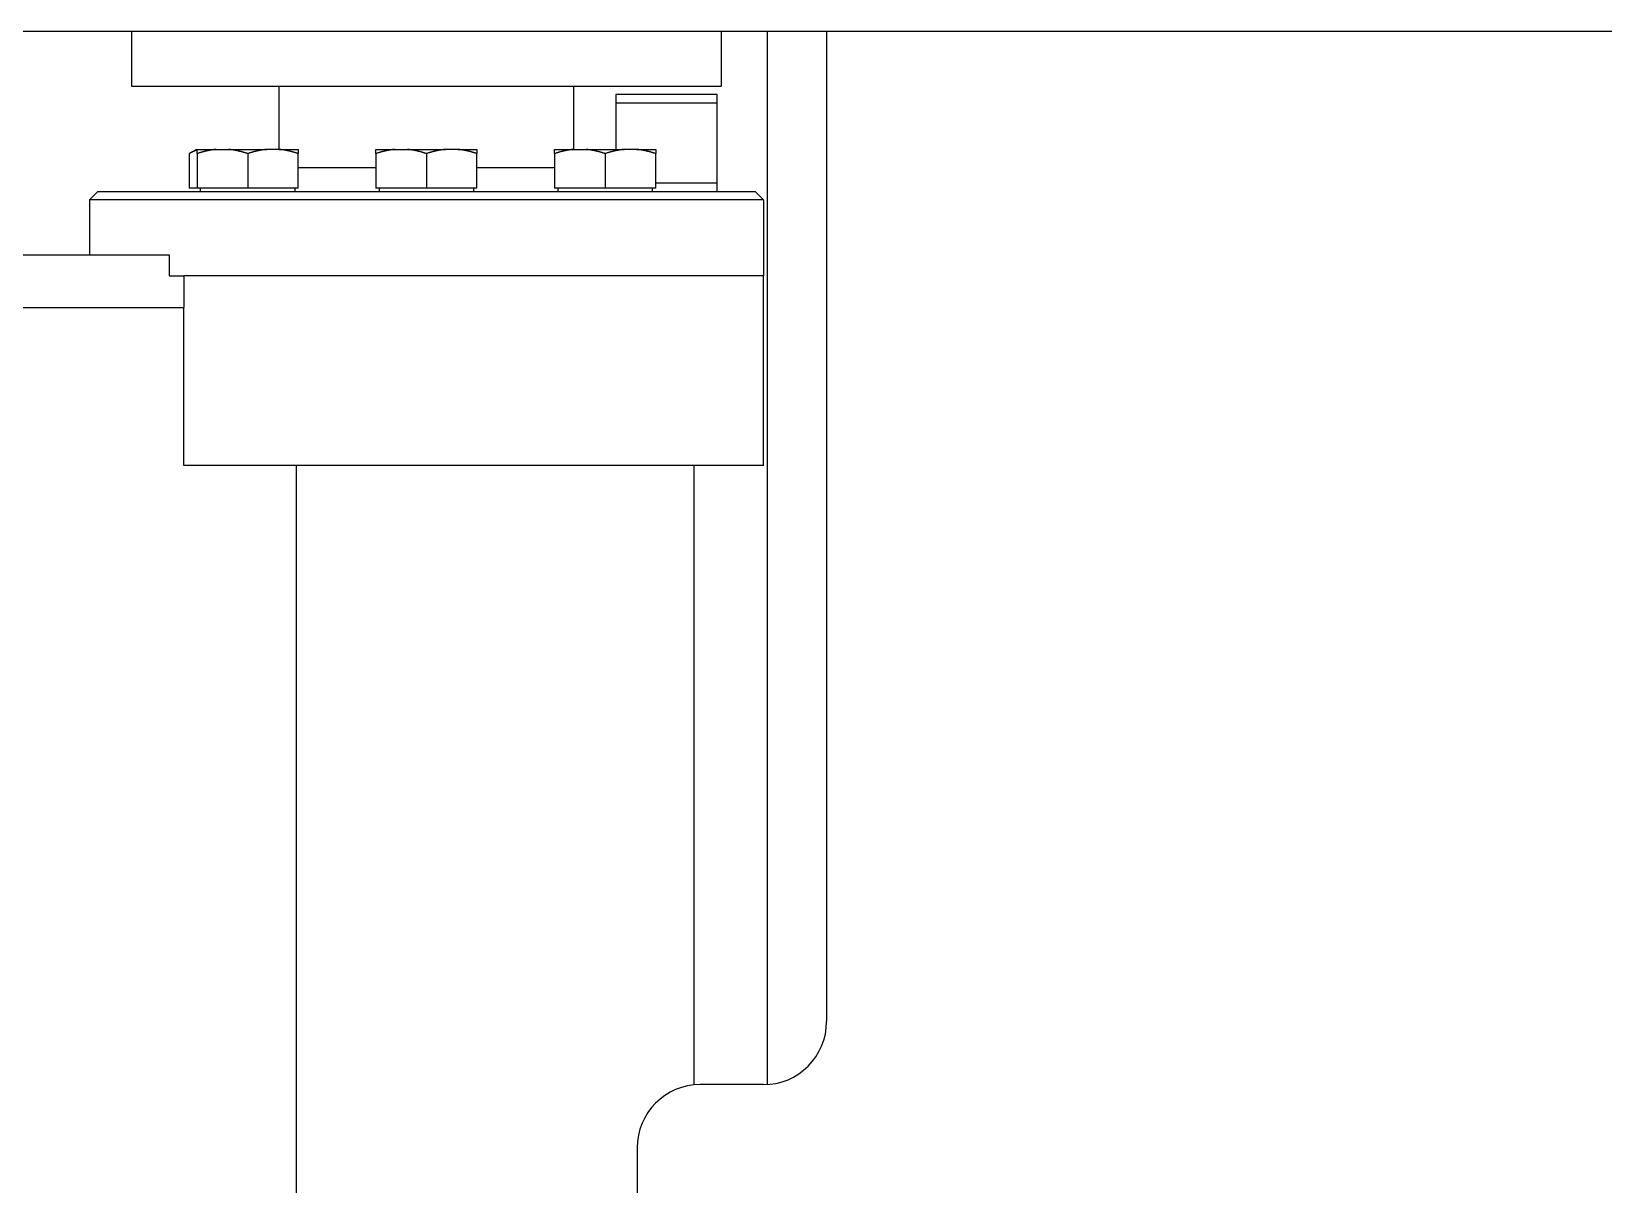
# Model space of a CAD drawing. Extents: x 53504 to 217282, y 25397 to 142583.
# Drawn here: x 140477.5 to 140850.7, y 132992.2 to 133265.9 of the extents above; entities that cross this region are included whole.
import ezdxf

# ---------------------------------------------------------------- set-up
doc = ezdxf.new("R2010")
doc.units = 0
doc.header["$LTSCALE"] = 250
doc.layers.get('0').update_dxf_attribs({"linetype": 'CONTINUOUS'})
doc.layers.add('A0CO1', color=1, linetype='CONTINUOUS')

# ---------------------------------------------------------------- blocks, each defined once
blk = doc.blocks.new('ROR')
at = {"color": 0, "linetype": 'ByBlock'}
for p, q in [((-539.04973, 1720), (-707.70503, 1720)), ((-574.00005, 1720.0001), (-574.00005, 1707)), ((71.2505, 1720), (-539.04973, 1720)), ((-434, 1720.0001), (-434, 1707)), ((-423, 1470.0334), (-423, 1720)), ((-409, 1720), (-409, 1485)), ((-574.00005, 1707), (-434, 1707)), ((-539.00005, 1707.0003), (-539.00005, 1692)), ((-469, 1692), (-469, 1707.0003)), ((-435, 1705), (-459, 1705)), ((-459, 1705), (-459, 1703)), ((-435, 1703), (-459, 1703)), ((-459, 1703), (-459, 1692)), ((-435, 1703), (-435, 1705)), ((-435, 1684), (-435, 1703)), ((-558.54645, 1692), (-560.2831, 1690.9974)), ((-560.28286, 1690.9975), (-560.28286, 1682.8)), ((-558.54645, 1692), (-558.42687, 1692)), ((-558.42645, 1692), (-553.89983, 1692)), ((-558.42645, 1690.9975), (-558.42645, 1692)), ((-558.42645, 1690.9975), (-558.42645, 1682.8)), ((-553.89983, 1692), (-550.95308, 1692)), ((-550.95308, 1692), (-541.89983, 1692)), ((-546.42645, 1690.9975), (-546.42645, 1682.8)), ((-538.95308, 1692), (-541.89983, 1692)), ((-538.95308, 1692), (-534.42645, 1692)), ((-534.42646, 1692), (-534.42646, 1690.9975)), ((-534.42645, 1682.8), (-534.42645, 1690.9975)), ((-516, 1692), (-511.4734, 1692)), ((-516, 1690.9975), (-516, 1692)), ((-516, 1690.9975), (-516, 1682.8)), ((-511.4734, 1692), (-508.5267, 1692)), ((-508.5267, 1692), (-499.4734, 1692)), ((-504, 1690.9975), (-504, 1682.8)), ((-496.5267, 1692), (-499.4734, 1692)), ((-496.5267, 1692), (-492, 1692)), ((-492, 1692), (-492, 1690.9975)), ((-492, 1682.8), (-492, 1690.9975)), ((-473.5736, 1692), (-469.047, 1692)), ((-473.5736, 1690.9975), (-473.5736, 1692)), ((-473.5736, 1690.9975), (-473.5736, 1682.8)), ((-469.047, 1692), (-466.1003, 1692)), ((-466.1003, 1692), (-457.047, 1692)), ((-461.5736, 1690.9975), (-461.5736, 1682.8)), ((-454.1003, 1692), (-457.047, 1692)), ((-454.1003, 1692), (-449.5736, 1692)), ((-449.5736, 1692), (-449.5736, 1690.9975)), ((-449.5736, 1682.8), (-449.5736, 1690.9975)), ((-516, 1687.6411), (-534.42645, 1687.6411)), ((-473.5736, 1687.6411), (-492, 1687.6411)), ((-435, 1684), (-449.5736, 1684)), ((-435, 1682), (-435, 1684)), ((-582.00005, 1682), (-584.00005, 1680)), ((-424, 1680), (-584.00005, 1680)), ((-584.00005, 1679.9999), (-584.00005, 1667)), ((-582.00005, 1682), (-426, 1682)), ((-558.42687, 1682.8), (-560.28286, 1682.8)), ((-546.42645, 1682.8), (-558.42645, 1682.8)), ((-557.67145, 1682.8), (-557.67145, 1682)), ((-534.42645, 1682.8), (-546.42645, 1682.8)), ((-535.18145, 1682), (-535.18145, 1682.8)), ((-504, 1682.8), (-516, 1682.8)), ((-515.245, 1682.8), (-515.245, 1682)), ((-492, 1682.8), (-504, 1682.8)), ((-492.755, 1682), (-492.755, 1682.8)), ((-461.5736, 1682.8), (-473.5736, 1682.8)), ((-472.8186, 1682.8), (-472.8186, 1682)), ((-449.5736, 1682.8), (-461.5736, 1682.8)), ((-450.3286, 1682), (-450.3286, 1682.8)), ((-424, 1680), (-426, 1682)), ((-424, 1679.9999), (-424, 1662)), ((-602.52186, 1667), (-565.04102, 1667)), ((-565.04102, 1667), (-565.04102, 1662)), ((-565.04102, 1662), (-561.61732, 1662)), ((-424, 1662), (-561.61732, 1662)), ((-561.61732, 1662), (-561.61732, 1654.5003)), ((-424, 1616.9), (-424, 1662)), ((-603.57508, 1654.5), (-561.61732, 1654.5)), ((-561.61732, 1617), (-561.61732, 1654.5)), ((-424, 1617), (-561.61732, 1617)), ((-534.85454, -302.5), (-534.85454, 1617)), ((-440.5, 1617), (-440.5, 1469.9249)), ((-424, 1470), (-439, 1470)), ((-454, 1455), (-454, -210))]:
    blk.add_line(p, q, dxfattribs=at)
for points in [[(-558.42645, 1691.8249), (-558.48928, 1691.8058, 0.002410676), (-558.55197, 1691.7861, 0.002421857), (-558.61453, 1691.7657, 0.002401772), (-558.67697, 1691.7447, 0.002346145), (-558.7393, 1691.7231, 0.002303684), (-558.80152, 1691.7008, 0.002266034), (-558.86364, 1691.678, 0.002229791), (-558.92568, 1691.6546, 0.002188408), (-558.98764, 1691.6306, 0.002151397), (-559.04953, 1691.606, 0.002112382), (-559.11136, 1691.5809, 0.00207594), (-559.17312, 1691.5551, 0.002036386), (-559.23484, 1691.5288, 0.002002312), (-559.29652, 1691.5019, 0.001967983), (-559.35818, 1691.4745, 0.001928939), (-559.41979, 1691.4465, 0.00188185), (-559.48136, 1691.418, 0.001863388), (-559.54297, 1691.3888, 0.001862479), (-559.60468, 1691.3591, 0.001779838), (-559.66613, 1691.329, 0.001636827), (-559.72723, 1691.2985, 0.001766108), (-559.78932, 1691.267, 0.002048745), (-559.85289, 1691.2341, 0.001539382), (-559.91259, 1691.2029, 0.000554238), (-559.96656, 1691.1744, 0.002094097), (-560.03598, 1691.1366, 0.003473853), (-560.14305, 1691.0769, 0.001669819), (-560.28335, 1690.9978, 0.000882972)], [(-553.90019, 1691.9998), (-554.05763, 1691.9843, 0.00232125), (-554.21425, 1691.9674, 0.002365092), (-554.37, 1691.9491, 0.002362361), (-554.52498, 1691.9294, 0.002301299), (-554.67923, 1691.9083, 0.002261056), (-554.83283, 1691.8859, 0.002227265), (-554.98579, 1691.8622, 0.002195894), (-555.1382, 1691.8373, 0.002154801), (-555.29006, 1691.8111, 0.002120649), (-555.44146, 1691.7836, 0.002081978), (-555.59241, 1691.755, 0.002047841), (-555.74297, 1691.7251, 0.002007928), (-555.89316, 1691.694, 0.001975245), (-556.04306, 1691.6618, 0.00193993), (-556.19268, 1691.6285, 0.001901975), (-556.34204, 1691.594, 0.001854138), (-556.49113, 1691.5584, 0.00183528), (-556.64021, 1691.5216, 0.001831427), (-556.78937, 1691.4837, 0.001750807), (-556.93784, 1691.4449, 0.0016102), (-557.08534, 1691.4052, 0.001732612), (-557.2352, 1691.3638, 0.002002105), (-557.38857, 1691.3201, 0.001509454), (-557.53255, 1691.2785, 0.000555392), (-557.6627, 1691.2403, 0.002038303), (-557.83012, 1691.189, 0.003371808), (-558.0884, 1691.107, 0.001626605), (-558.42687, 1690.9978, 0.000863685)], [(-546.42692, 1690.9978), (-546.57631, 1691.0471, 0.001443929), (-546.72554, 1691.0955, 0.001442521), (-546.87458, 1691.1427, 0.001461209), (-547.02348, 1691.189, 0.001501072), (-547.17226, 1691.2343, 0.001533617), (-547.32097, 1691.2785, 0.001564566), (-547.46963, 1691.3217, 0.001594653), (-547.61826, 1691.3638, 0.001629049), (-547.76689, 1691.4048, 0.001660837), (-547.91557, 1691.4449, 0.001696015), (-548.06432, 1691.4838, 0.001727756), (-548.21317, 1691.5216, 0.001762639), (-548.36215, 1691.5583, 0.001796944), (-548.51131, 1691.594, 0.00183767), (-548.6607, 1691.6285, 0.001865534), (-548.81029, 1691.6618, 0.001889592), (-548.9601, 1691.694, 0.001942194), (-549.11039, 1691.7251, 0.002026414), (-549.26128, 1691.755, 0.001995048), (-549.41193, 1691.7836, 0.001882728), (-549.56208, 1691.8109, 0.002135847), (-549.71523, 1691.8373, 0.002632561), (-549.87262, 1691.8628, 0.001986487), (-550.02066, 1691.8859, 0.000589755), (-550.15474, 1691.9063, 0.0029452), (-550.32859, 1691.9294, 0.005228742), (-550.59862, 1691.9609, 0.00253692), (-550.9536, 1691.9998, 0.001324689)], [(-541.90024, 1691.9998), (-542.05768, 1691.9843, 0.002321264), (-542.21429, 1691.9674, 0.002365096), (-542.37004, 1691.9491, 0.002362355), (-542.52502, 1691.9294, 0.002301285), (-542.67927, 1691.9083, 0.002261033), (-542.83287, 1691.8859, 0.002227234), (-542.98583, 1691.8622, 0.002195855), (-543.13823, 1691.8373, 0.002154754), (-543.29009, 1691.8111, 0.002120596), (-543.44149, 1691.7836, 0.002081919), (-543.59244, 1691.755, 0.002047775), (-543.743, 1691.7251, 0.002007856), (-543.89319, 1691.694, 0.001975168), (-544.04308, 1691.6618, 0.001939848), (-544.19271, 1691.6285, 0.001901888), (-544.34207, 1691.594, 0.001854048), (-544.49116, 1691.5584, 0.001835185), (-544.64023, 1691.5216, 0.001831327), (-544.7894, 1691.4837, 0.001750706), (-544.93787, 1691.4449, 0.001610102), (-545.08538, 1691.4052, 0.001732502), (-545.23524, 1691.3638, 0.002001972), (-545.38861, 1691.3201, 0.001509349), (-545.53259, 1691.2785, 0.000555353), (-545.66274, 1691.2403, 0.002038155), (-545.83017, 1691.189, 0.003371547), (-546.08844, 1691.107, 0.001626473), (-546.42692, 1690.9978, 0.000863613)], [(-534.42698, 1690.9978), (-534.57637, 1691.0471, 0.00144302), (-534.72558, 1691.0955, 0.001441646), (-534.87461, 1691.1427, 0.001460357), (-535.0235, 1691.189, 0.001500233), (-535.17228, 1691.2343, 0.001532798), (-535.32097, 1691.2785, 0.001563769), (-535.46961, 1691.3217, 0.001593882), (-535.61822, 1691.3638, 0.001628304), (-535.76684, 1691.4048, 0.001660123), (-535.9155, 1691.4449, 0.001695332), (-536.06422, 1691.4838, 0.00172711), (-536.21304, 1691.5216, 0.00176203), (-536.362, 1691.5583, 0.001796378), (-536.51113, 1691.594, 0.001837145), (-536.66048, 1691.6285, 0.00186506), (-536.81003, 1691.6618, 0.00188917), (-536.95981, 1691.694, 0.001941823), (-537.11006, 1691.7251, 0.002026093), (-537.2609, 1691.755, 0.001994801), (-537.4115, 1691.7836, 0.001882555), (-537.56161, 1691.8109, 0.002135723), (-537.71471, 1691.8373, 0.002632512), (-537.87204, 1691.8628, 0.001986534), (-538.02002, 1691.8859, 0.000589781), (-538.15405, 1691.9063, 0.002945389), (-538.32783, 1691.9294, 0.005229473), (-538.59774, 1691.9609, 0.002537445), (-538.95256, 1691.9998, 0.001325003)], [(-511.4731, 1691.9998), (-511.6306, 1691.9843, 0.002321132), (-511.7873, 1691.9674, 0.002365076), (-511.9431, 1691.9491, 0.002362454), (-512.0981, 1691.9294, 0.002301491), (-512.2524, 1691.9083, 0.002261345), (-512.406, 1691.8859, 0.002227643), (-512.559, 1691.8622, 0.002196361), (-512.7114, 1691.8373, 0.002155346), (-512.8633, 1691.8111, 0.002121274), (-513.0147, 1691.7836, 0.002082674), (-513.1657, 1691.755, 0.002048606), (-513.3162, 1691.7251, 0.002008754), (-513.4664, 1691.694, 0.001976133), (-513.6163, 1691.6618, 0.001940872), (-513.766, 1691.6285, 0.001902968), (-513.9153, 1691.594, 0.00185517), (-514.0644, 1691.5584, 0.001836366), (-514.2135, 1691.5216, 0.001832572), (-514.3626, 1691.4837, 0.001751961), (-514.5111, 1691.4449, 0.001611309), (-514.6586, 1691.4052, 0.001733858), (-514.8084, 1691.3638, 0.002003612), (-514.9618, 1691.3201, 0.001510643), (-515.1057, 1691.2785, 0.00055584), (-515.2358, 1691.2403, 0.002039978), (-515.4032, 1691.189, 0.003374758), (-515.6614, 1691.107, 0.001628102), (-515.9998, 1690.9978, 0.000864498)], [(-503.9999, 1690.9978), (-504.1493, 1691.0471, 0.001442529), (-504.2986, 1691.0955, 0.001441158), (-504.4476, 1691.1427, 0.001459866), (-504.5966, 1691.189, 0.001499732), (-504.7454, 1691.2343, 0.00153229), (-504.8941, 1691.2785, 0.001563254), (-505.0428, 1691.3217, 0.001593362), (-505.1915, 1691.3638, 0.001627777), (-505.3401, 1691.4048, 0.00165959), (-505.4888, 1691.4449, 0.001694793), (-505.6376, 1691.4838, 0.001726565), (-505.7864, 1691.5216, 0.00176148), (-505.9354, 1691.5583, 0.001795823), (-506.0846, 1691.594, 0.001836584), (-506.234, 1691.6285, 0.001864497), (-506.3836, 1691.6618, 0.001888606), (-506.5334, 1691.694, 0.001941251), (-506.6837, 1691.7251, 0.002025504), (-506.8345, 1691.755, 0.00199423), (-506.9852, 1691.7836, 0.001882023), (-507.1353, 1691.8109, 0.002135128), (-507.2885, 1691.8373, 0.002631792), (-507.4458, 1691.8628, 0.001986002), (-507.5938, 1691.8859, 0.000589625), (-507.7279, 1691.9063, 0.002944616), (-507.9017, 1691.9294, 0.005228153), (-508.1717, 1691.9609, 0.002536829), (-508.5266, 1691.9998, 0.001324687)], [(-499.4732, 1691.9998), (-499.6307, 1691.9843, 0.002321146), (-499.7873, 1691.9674, 0.00236508), (-499.9431, 1691.9491, 0.002362448), (-500.0981, 1691.9294, 0.002301477), (-500.2524, 1691.9083, 0.002261322), (-500.406, 1691.8859, 0.002227612), (-500.559, 1691.8622, 0.002196322), (-500.7115, 1691.8373, 0.0021553), (-500.8633, 1691.8111, 0.002121221), (-501.0147, 1691.7836, 0.002082614), (-501.1657, 1691.755, 0.00204854), (-501.3163, 1691.7251, 0.002008682), (-501.4665, 1691.694, 0.001976056), (-501.6164, 1691.6618, 0.00194079), (-501.766, 1691.6285, 0.001902881), (-501.9153, 1691.594, 0.00185508), (-502.0644, 1691.5584, 0.001836271), (-502.2135, 1691.5216, 0.001832471), (-502.3627, 1691.4837, 0.001751859), (-502.5111, 1691.4449, 0.001611212), (-502.6586, 1691.4052, 0.001733749), (-502.8084, 1691.3638, 0.00200348), (-502.9618, 1691.3201, 0.001510538), (-503.1057, 1691.2785, 0.0005558), (-503.2359, 1691.2403, 0.00203983), (-503.4033, 1691.189, 0.003374498), (-503.6615, 1691.107, 0.00162797), (-503.9999, 1690.9978, 0.000864426)], [(-491.9999, 1690.9978), (-492.1494, 1691.0471, 0.001442648), (-492.2986, 1691.0955, 0.001441275), (-492.4477, 1691.1427, 0.001459981), (-492.5966, 1691.189, 0.001499846), (-492.7454, 1691.2343, 0.001532403), (-492.8942, 1691.2785, 0.001563366), (-493.0428, 1691.3217, 0.001593472), (-493.1915, 1691.3638, 0.001627885), (-493.3401, 1691.4048, 0.001659697), (-493.4888, 1691.4449, 0.001694897), (-493.6376, 1691.4838, 0.001726667), (-493.7865, 1691.5216, 0.001761579), (-493.9355, 1691.5583, 0.001795919), (-494.0846, 1691.594, 0.001836677), (-494.234, 1691.6285, 0.001864586), (-494.3836, 1691.6618, 0.001888691), (-494.5334, 1691.694, 0.001941332), (-494.6837, 1691.7251, 0.002025582), (-494.8346, 1691.755, 0.0019943), (-494.9852, 1691.7836, 0.001882084), (-495.1354, 1691.8109, 0.00213519), (-495.2885, 1691.8373, 0.002631859), (-495.4459, 1691.8628, 0.001986044), (-495.5939, 1691.8859, 0.000589636), (-495.7279, 1691.9063, 0.002944668), (-495.9018, 1691.9294, 0.005228207), (-496.1717, 1691.9609, 0.002536838), (-496.5266, 1691.9998, 0.001324688)], [(-469.0472, 1691.9998), (-469.2047, 1691.9843, 0.00232122), (-469.3613, 1691.9674, 0.002365088), (-469.5171, 1691.9491, 0.002362384), (-469.672, 1691.9294, 0.002301348), (-469.8263, 1691.9083, 0.002261129), (-469.9799, 1691.8859, 0.002227361), (-470.1329, 1691.8622, 0.002196013), (-470.2853, 1691.8373, 0.002154939), (-470.4372, 1691.8111, 0.002120808), (-470.5886, 1691.7836, 0.002082155), (-470.7395, 1691.755, 0.002048036), (-470.8901, 1691.7251, 0.002008138), (-471.0403, 1691.694, 0.001975471), (-471.1902, 1691.6618, 0.001940169), (-471.3398, 1691.6285, 0.001902227), (-471.4891, 1691.594, 0.001854401), (-471.6382, 1691.5584, 0.001835557), (-471.7873, 1691.5216, 0.001831718), (-471.9365, 1691.4837, 0.001751101), (-472.0849, 1691.4449, 0.001610482), (-472.2324, 1691.4052, 0.001732929), (-472.3823, 1691.3638, 0.002002488), (-472.5357, 1691.3201, 0.001509756), (-472.6796, 1691.2785, 0.000555506), (-472.8098, 1691.2403, 0.002038729), (-472.9772, 1691.189, 0.003372559), (-473.2354, 1691.107, 0.001626986), (-473.5739, 1690.9978, 0.000863892)], [(-461.574, 1690.9978), (-461.7233, 1691.0471, 0.001443572), (-461.8726, 1691.0955, 0.001442174), (-462.0216, 1691.1427, 0.001460867), (-462.1705, 1691.189, 0.001500731), (-462.3193, 1691.2343, 0.001533279), (-462.468, 1691.2785, 0.001564232), (-462.6167, 1691.3217, 0.001594324), (-462.7653, 1691.3638, 0.001628725), (-462.914, 1691.4048, 0.00166052), (-463.0627, 1691.4449, 0.001695704), (-463.2114, 1691.4838, 0.001727453), (-463.3603, 1691.5216, 0.001762344), (-463.5093, 1691.5583, 0.001796659), (-463.6584, 1691.594, 0.001837394), (-463.8078, 1691.6285, 0.00186527), (-463.9574, 1691.6618, 0.001889341), (-464.1072, 1691.694, 0.001941954), (-464.2575, 1691.7251, 0.002026182), (-464.4084, 1691.755, 0.00199484), (-464.559, 1691.7836, 0.001882548), (-464.7092, 1691.8109, 0.002135664), (-464.8623, 1691.8373, 0.002632365), (-465.0197, 1691.8628, 0.001986364), (-465.1677, 1691.8859, 0.000589721), (-465.3018, 1691.9063, 0.002945052), (-465.4757, 1691.9294, 0.005228592), (-465.7457, 1691.9609, 0.002536897), (-466.1006, 1691.9998, 0.001324689)], [(-457.0473, 1691.9998), (-457.2047, 1691.9843, 0.002321234), (-457.3613, 1691.9674, 0.002365092), (-457.5171, 1691.9491, 0.002362379), (-457.6721, 1691.9294, 0.002301334), (-457.8263, 1691.9083, 0.002261106), (-457.9799, 1691.8859, 0.00222733), (-458.1329, 1691.8622, 0.002195974), (-458.2853, 1691.8373, 0.002154893), (-458.4372, 1691.8111, 0.002120755), (-458.5886, 1691.7836, 0.002082096), (-458.7395, 1691.755, 0.00204797), (-458.8901, 1691.7251, 0.002008066), (-459.0403, 1691.694, 0.001975394), (-459.1902, 1691.6618, 0.001940087), (-459.3398, 1691.6285, 0.001902141), (-459.4892, 1691.594, 0.00185431), (-459.6383, 1691.5584, 0.001835461), (-459.7873, 1691.5216, 0.001831618), (-459.9365, 1691.4837, 0.001750999), (-460.085, 1691.4449, 0.001610385), (-460.2325, 1691.4052, 0.001732819), (-460.3823, 1691.3638, 0.002002356), (-460.5357, 1691.3201, 0.001509652), (-460.6797, 1691.2785, 0.000555467), (-460.8098, 1691.2403, 0.002038581), (-460.9772, 1691.189, 0.003372298), (-461.2355, 1691.107, 0.001626853), (-461.574, 1690.9978, 0.00086382)], [(-449.574, 1690.9978), (-449.7234, 1691.0471, 0.001443692), (-449.8726, 1691.0955, 0.00144229), (-450.0217, 1691.1427, 0.001460981), (-450.1706, 1691.189, 0.001500845), (-450.3194, 1691.2343, 0.001533393), (-450.4681, 1691.2785, 0.001564344), (-450.6167, 1691.3217, 0.001594434), (-450.7654, 1691.3638, 0.001628834), (-450.914, 1691.4048, 0.001660626), (-451.0627, 1691.4449, 0.001695809), (-451.2114, 1691.4838, 0.001727555), (-451.3603, 1691.5216, 0.001762443), (-451.5093, 1691.5583, 0.001796755), (-451.6584, 1691.594, 0.001837487), (-451.8078, 1691.6285, 0.001865359), (-451.9574, 1691.6618, 0.001889426), (-452.1072, 1691.694, 0.001942035), (-452.2575, 1691.7251, 0.002026261), (-452.4084, 1691.755, 0.00199491), (-452.5591, 1691.7836, 0.001882609), (-452.7092, 1691.8109, 0.002135726), (-452.8624, 1691.8373, 0.002632432), (-453.0197, 1691.8628, 0.001986406), (-453.1678, 1691.8859, 0.000589733), (-453.3019, 1691.9063, 0.002945103), (-453.4757, 1691.9294, 0.005228646), (-453.7457, 1691.9609, 0.002536907), (-454.1007, 1691.9998, 0.00132469)]]:
    blk.add_lwpolyline(points, format="xyb", dxfattribs=at)
for centre, start, end in [((-424, 1485), 270, 0), ((-439, 1455), 90, 180)]:
    blk.add_arc(centre, 15, start, end, dxfattribs=at)

msp = doc.modelspace()

# ---------------------------------------------------------------- block references
at = {"layer": 'A0CO1', "color": 0}
msp.add_blockref('ROR', (141075.287, 131545.943), dxfattribs=at)

doc.saveas('drawing.dxf')
